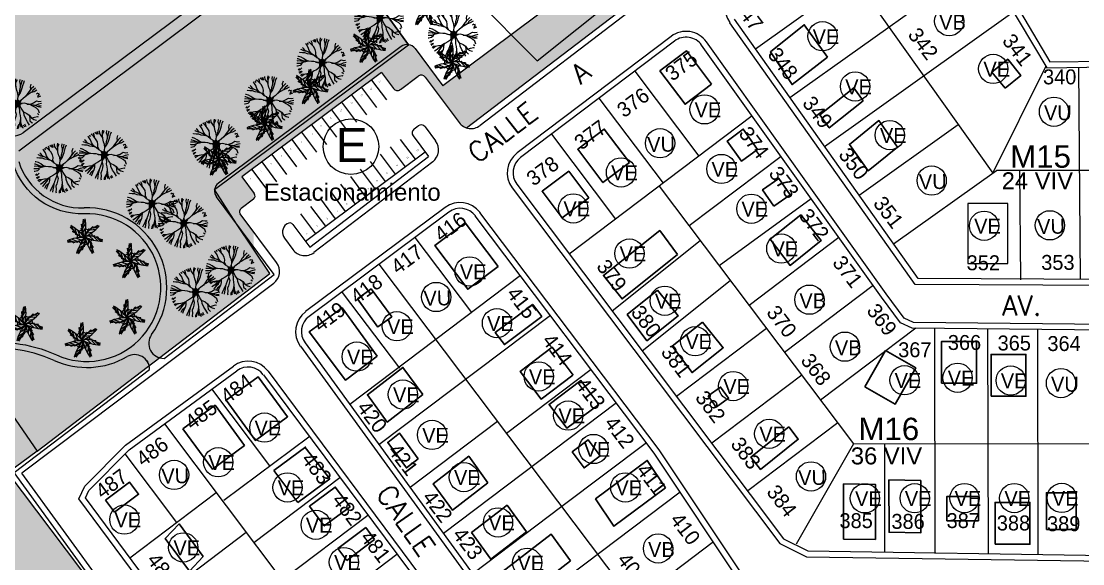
# Model space of a CAD drawing. Extents: x 472704 to 474638, y 1059265 to 1060325.
# Drawn here: x 473153.3 to 473366.5, y 1059616.6 to 1059725.5 of the extents above; entities that cross this region are included whole.
import ezdxf
from ezdxf.enums import TextEntityAlignment as Align

# ---------------------------------------------------------------- set-up
doc = ezdxf.new("R2010")
doc.units = 0
doc.header["$LTSCALE"] = 0.4
doc.header["$MEASUREMENT"] = 0
doc.layers.get('0').update_dxf_attribs({"linetype": 'CONTINUOUS', "lineweight": 25})
for name, color, linetype, lineweight in [('AREAS VERDAS', 72, 'CONTINUOUS', 25), ('AREAS VERDES', 2, 'CONTINUOUS', 20), ('CALLES', 140, 'CONTINUOUS', 40), ('CASA', 31, 'CONTINUOUS', 30), ('CERCA-1', 9, 'FENCELINE1', 20)]:
    doc.layers.add(name, color=color, linetype=linetype, lineweight=lineweight)
for name, color, linetype in [('BIFAMILIARES', 6, 'CONTINUOUS'), ('CASASDURAS', 1, 'CONTINUOUS'), ('Dura', 1, 'CONTINUOUS'), ('MANZANAS', 5, 'CONTINUOUS'), ('NumeroPropu', 6, 'CONTINUOUS'), ('PARCELASPEOPUESTAS', 3, 'CONTINUOUS'), ('PISOS', 8, 'CONTINUOUS'), ('PoligonAV', 3, 'CONTINUOUS'), ('PROPUESTA_VIAS', 7, 'CONTINUOUS'), ('TEXTOPROPU', 7, 'CONTINUOUS'), ('TipoVivienda', 7, 'CONTINUOUS'), ('TOPONIMIA', 1, 'CONTINUOUS'), ('UNIFAMILIAR', 5, 'CONTINUOUS'), ('VEGETACION', 3, 'CONTINUOUS'), ('VIAPROPUESTA', 7, 'CONTINUOUS')]:
    doc.layers.add(name, color=color, linetype=linetype)
doc.styles.add('ARIAL', font='arial.ttf')
doc.styles.add('Numeros Parcelas', font='', dxfattribs={"height": 3})
doc.styles.add('ROMAND', font='arial.ttf')
doc.styles.get("Standard").update_dxf_attribs({"font": 'romans.shx'})
doc.styles.add('TipoVivienda', font='', dxfattribs={"height": 3})
doc.styles.get('Numeros Parcelas').set_extended_font_data('AvantGarde Bk BT')
doc.styles.get('TipoVivienda').set_extended_font_data('AvantGarde Bk BT')
doc.linetypes.add('FENCELINE1', pattern='A,0.25,-0.1,[133,ltypeshp.shx,S=0.1,R=0,X=-0.1,Y=0],-0.1,1', length=1.45)
pattern_1 = [(37.5, (0, 0), (-0.188980074, 5.780471307), [0, -4.56, 0, -5.1, 0, -4.875]), (7.5, (0, 0), (5.309330116, 8.466438196), [0, -2.46, 0, -4.11, 0, -1.575]), (327.5, (-3.69, 0), (9.342425585, 0.01697716), [0, -1.5, 0, -5.4, 0, -7.05]), (317.5, (-3.69, 0), (9.018379814, 2.633026695), [0, -0.75, 0, -3.54, 0, -4.05])]

# ---------------------------------------------------------------- blocks, each defined once
blk = doc.blocks.new('MATA-P-01')
at = {"color": 84, "linetype": 'ByBlock'}
for p, q in [((18.643, 144.402), (18.627, 144.423)), ((18.645, 144.436), (18.645, 144.438)), ((18.68, 144.415), (18.645, 144.436)), ((18.687, 144.432), (18.671, 144.458)), ((18.714, 144.386), (18.68, 144.415)), ((18.701, 144.397), (18.687, 144.432)), ((18.718, 144.451), (18.689, 144.469)), ((18.707, 144.486), (18.732, 144.451)), ((18.723, 144.486), (18.73, 144.458)), ((18.732, 144.451), (18.73, 144.456)), ((18.745, 144.499), (18.745, 144.501)), ((18.758, 144.465), (18.745, 144.499)), ((18.792, 144.432), (18.758, 144.465)), ((18.79, 144.486), (18.788, 144.517)), ((18.799, 144.445), (18.79, 144.486)), ((18.808, 144.407), (18.792, 144.432)), ((18.797, 144.467), (18.806, 144.504)), ((18.808, 144.406), (18.799, 144.445)), ((18.806, 144.504), (18.808, 144.514)), ((18.846, 144.488), (18.845, 144.521)), ((18.862, 144.454), (18.846, 144.488)), ((18.868, 144.424), (18.862, 144.454)), ((18.864, 144.375), (18.868, 144.421)), ((18.868, 144.421), (18.87, 144.458)), ((18.87, 144.458), (18.872, 144.493)), ((18.872, 144.493), (18.875, 144.521)), ((18.886, 144.373), (18.892, 144.412)), ((18.892, 144.412), (18.895, 144.447)), ((18.895, 144.447), (18.899, 144.484)), ((18.899, 144.484), (18.906, 144.517)), ((19.013, 144.423), (18.987, 144.377)), ((18.996, 144.482), (18.993, 144.445)), ((18.993, 144.445), (19.002, 144.41)), ((19.002, 144.41), (18.993, 144.388)), ((19.04, 144.46), (19.013, 144.423)), ((19.069, 144.438), (19.038, 144.402)), ((19.091, 144.417), (19.056, 144.388)), ((18.548, 144.278), (18.544, 144.28)), ((18.582, 144.278), (18.548, 144.278)), ((18.56, 144.321), (18.558, 144.323)), ((18.595, 144.31), (18.56, 144.321)), ((18.589, 144.338), (18.571, 144.347)), ((18.616, 144.284), (18.582, 144.278)), ((18.624, 144.306), (18.589, 144.338)), ((18.631, 144.308), (18.595, 144.31)), ((18.616, 144.397), (18.605, 144.403)), ((18.647, 144.362), (18.616, 144.397)), ((18.652, 144.278), (18.616, 144.284)), ((18.671, 144.299), (18.631, 144.308)), ((18.667, 144.327), (18.647, 144.362)), ((18.687, 144.278), (18.652, 144.278)), ((18.703, 144.288), (18.667, 144.327)), ((18.707, 144.286), (18.671, 144.299)), ((18.736, 144.275), (18.687, 144.278)), ((18.745, 144.271), (18.703, 144.288)), ((18.745, 144.351), (18.714, 144.386)), ((18.758, 144.317), (18.745, 144.351)), ((18.783, 144.247), (18.745, 144.271)), ((18.763, 144.28), (18.758, 144.317)), ((18.792, 144.245), (18.763, 144.28)), ((18.824, 144.367), (18.808, 144.406)), ((18.846, 144.332), (18.824, 144.367)), ((18.857, 144.295), (18.846, 144.332)), ((18.857, 144.293), (18.877, 144.334)), ((18.859, 144.256), (18.857, 144.293)), ((18.859, 144.297), (18.866, 144.334)), ((18.866, 144.334), (18.864, 144.375)), ((18.877, 144.334), (18.886, 144.373)), ((18.924, 144.271), (18.904, 144.249)), ((18.953, 144.306), (18.924, 144.271)), ((18.971, 144.341), (18.953, 144.306)), ((18.986, 144.338), (18.956, 144.312)), ((18.987, 144.377), (18.971, 144.341)), ((19.022, 144.371), (18.986, 144.338)), ((19.056, 144.388), (19.022, 144.371)), ((19.038, 144.402), (19.024, 144.371)), ((19.074, 144.241), (19.109, 144.273)), ((19.092, 144.367), (19.107, 144.382)), ((19.127, 144.38), (19.092, 144.367)), ((19.109, 144.273), (19.143, 144.271)), ((19.127, 144.373), (19.114, 144.336)), ((19.114, 144.336), (19.132, 144.362)), ((19.149, 144.347), (19.114, 144.323)), ((19.143, 144.271), (19.17, 144.28)), ((18.542, 144.162), (18.528, 144.158)), ((18.54, 144.19), (18.529, 144.19)), ((18.54, 144.223), (18.531, 144.221)), ((18.54, 144.127), (18.531, 144.127)), ((18.575, 144.219), (18.54, 144.223)), ((18.575, 144.184), (18.54, 144.19)), ((18.576, 144.132), (18.54, 144.127)), ((18.58, 144.167), (18.542, 144.162)), ((18.609, 144.206), (18.575, 144.219)), ((18.611, 144.177), (18.575, 144.184)), ((18.611, 144.151), (18.576, 144.132)), ((18.616, 144.169), (18.58, 144.167)), ((18.605, 144.14), (18.582, 144.106)), ((18.643, 144.19), (18.609, 144.206)), ((18.647, 144.175), (18.611, 144.177)), ((18.647, 144.167), (18.611, 144.151)), ((18.663, 144.174), (18.616, 144.169)), ((18.68, 144.182), (18.643, 144.19)), ((18.683, 144.184), (18.647, 144.167)), ((18.685, 144.184), (18.647, 144.175)), ((18.72, 144.186), (18.685, 144.184)), ((18.754, 144.19), (18.72, 144.186)), ((18.788, 144.186), (18.754, 144.19)), ((18.793, 144.185), (18.781, 144.186)), ((18.817, 144.236), (18.783, 144.247)), ((18.783, 144.186), (18.803, 144.187)), ((18.814, 144.186), (18.793, 144.185)), ((18.803, 144.187), (18.823, 144.189)), ((18.835, 144.178), (18.814, 144.186)), ((18.815, 144.236), (18.852, 144.228)), ((18.82, 144.23), (18.816, 144.236)), ((18.836, 144.21), (18.82, 144.23)), ((18.823, 144.189), (18.836, 144.21)), ((18.862, 144.242), (18.826, 144.182)), ((18.826, 144.182), (18.845, 144.229)), ((18.845, 144.229), (18.829, 144.22)), ((18.84, 144.158), (18.835, 144.178)), ((18.855, 144.126), (18.835, 144.116)), ((18.836, 144.117), (18.843, 144.138)), ((18.84, 144.182), (18.862, 144.243)), ((18.843, 144.138), (18.84, 144.158)), ((18.842, 144.166), (18.862, 144.242)), ((18.873, 144.232), (18.842, 144.166)), ((18.843, 144.124), (18.873, 144.232)), ((18.885, 144.225), (18.843, 144.124)), ((18.886, 144.227), (18.845, 144.158)), ((18.852, 144.228), (18.859, 144.256)), ((18.855, 144.114), (18.856, 144.126)), ((18.859, 144.136), (18.856, 144.126)), ((18.886, 144.227), (18.857, 144.138)), ((18.857, 144.138), (18.891, 144.221)), ((18.858, 144.258), (18.858, 144.259)), ((18.866, 144.237), (18.858, 144.258)), ((18.871, 144.157), (18.859, 144.136)), ((18.886, 144.227), (18.866, 144.237)), ((18.871, 144.209), (18.877, 144.226)), ((18.892, 144.153), (18.871, 144.157)), ((18.891, 144.221), (18.875, 144.159)), ((18.875, 144.159), (18.899, 144.207)), ((18.885, 144.181), (18.887, 144.16)), ((18.906, 144.168), (18.885, 144.181)), ((18.902, 144.247), (18.886, 144.227)), ((18.887, 144.16), (18.891, 144.153)), ((18.905, 144.25), (18.892, 144.212)), ((18.905, 144.205), (18.892, 144.212)), ((18.892, 144.154), (18.908, 144.112)), ((18.899, 144.207), (18.897, 144.175)), ((18.899, 144.193), (18.926, 144.208)), ((18.904, 144.171), (18.899, 144.193)), ((18.904, 144.249), (18.9, 144.245)), ((18.908, 144.164), (18.904, 144.171)), ((18.928, 144.208), (18.905, 144.205)), ((18.935, 144.13), (18.908, 144.164)), ((18.953, 144.215), (18.928, 144.208)), ((18.969, 144.095), (18.935, 144.13)), ((18.989, 144.212), (18.953, 144.215)), ((19.033, 144.21), (18.989, 144.212)), ((18.991, 144.21), (19.038, 144.219)), ((19.074, 144.21), (19.033, 144.21)), ((19.038, 144.219), (19.074, 144.241)), ((19.054, 144.203), (19.04, 144.208)), ((19.091, 144.19), (19.054, 144.203)), ((19.112, 144.206), (19.074, 144.21)), ((19.107, 144.212), (19.081, 144.21)), ((19.125, 144.177), (19.091, 144.19)), ((19.143, 144.234), (19.107, 144.212)), ((19.149, 144.199), (19.112, 144.206)), ((19.159, 144.156), (19.125, 144.177)), ((19.149, 144.208), (19.132, 144.201)), ((19.183, 144.251), (19.143, 144.234)), ((19.183, 144.219), (19.149, 144.208)), ((19.185, 144.199), (19.149, 144.199)), ((19.179, 144.119), (19.159, 144.156)), ((18.548, 144.092), (18.54, 144.091)), ((18.582, 144.106), (18.548, 144.092)), ((18.584, 144.045), (18.566, 144.045)), ((18.582, 144.066), (18.567, 144.045)), ((18.614, 144.032), (18.582, 144.014)), ((18.611, 144.079), (18.584, 144.045)), ((18.593, 144.003), (18.62, 144.038)), ((18.622, 143.99), (18.611, 143.977)), ((18.672, 144.003), (18.622, 143.99)), ((18.656, 143.997), (18.625, 143.964)), ((18.694, 144.012), (18.656, 143.997)), ((18.711, 143.997), (18.683, 143.96)), ((18.729, 144.023), (18.694, 144.012)), ((18.725, 143.988), (18.705, 143.953)), ((18.747, 144.032), (18.711, 143.997)), ((18.743, 144.025), (18.725, 143.988)), ((18.763, 144.051), (18.729, 144.023)), ((18.77, 144.06), (18.743, 144.025)), ((18.758, 144.043), (18.763, 144.008)), ((18.763, 144.008), (18.761, 143.969)), ((18.805, 144.088), (18.77, 144.06)), ((18.839, 144.121), (18.805, 144.088)), ((18.835, 143.997), (18.821, 143.96)), ((18.834, 143.971), (18.837, 144.006)), ((18.835, 144.116), (18.835, 144.117)), ((18.837, 144.006), (18.845, 144.043)), ((18.845, 144.043), (18.85, 144.079)), ((18.85, 144.079), (18.855, 144.114)), ((18.853, 144.092), (18.872, 144.054)), ((18.872, 144.019), (18.868, 143.982)), ((18.872, 144.054), (18.872, 144.019)), ((18.908, 144.112), (18.913, 144.077)), ((18.913, 144.077), (18.926, 144.043)), ((18.926, 144.043), (18.937, 144.008)), ((18.937, 144.008), (18.939, 143.969)), ((18.939, 143.999), (18.948, 143.964)), ((18.98, 144.058), (18.969, 144.095)), ((18.971, 144.097), (19.013, 144.086)), ((19.009, 144.014), (18.98, 144.058)), ((19.04, 143.98), (19.009, 144.014)), ((19.013, 144.086), (19.047, 144.069)), ((19.047, 144.069), (19.06, 144.032)), ((19.047, 144.069), (19.083, 144.038)), ((19.06, 144.032), (19.069, 143.997)), ((19.069, 143.997), (19.103, 143.977)), ((19.083, 144.038), (19.118, 144.023)), ((19.085, 144.038), (19.119, 144.054)), ((19.118, 144.023), (19.152, 144.021)), ((19.119, 144.054), (19.158, 144.071)), ((19.172, 144.097), (19.15, 144.108)), ((19.152, 144.021), (19.154, 144.021)), ((19.158, 144.071), (19.167, 144.069)), ((18.683, 143.96), (18.652, 143.932)), ((18.689, 143.919), (18.683, 143.91)), ((18.705, 143.953), (18.689, 143.919)), ((18.729, 143.927), (18.716, 143.892)), ((18.758, 143.962), (18.729, 143.927)), ((18.75, 143.932), (18.743, 143.895)), ((18.743, 143.895), (18.743, 143.884)), ((18.761, 143.969), (18.75, 143.932)), ((18.803, 143.89), (18.797, 143.862)), ((18.814, 143.925), (18.803, 143.89)), ((18.821, 143.96), (18.814, 143.925)), ((18.834, 143.934), (18.834, 143.971)), ((18.835, 143.895), (18.834, 143.934)), ((18.834, 143.86), (18.835, 143.895)), ((18.868, 143.982), (18.862, 143.947)), ((18.862, 143.947), (18.873, 143.91)), ((18.873, 143.91), (18.875, 143.873)), ((18.875, 143.873), (18.879, 143.86)), ((18.931, 143.923), (18.917, 143.888)), ((18.917, 143.888), (18.919, 143.864)), ((18.933, 143.925), (18.93, 143.89)), ((18.93, 143.89), (18.931, 143.869)), ((18.939, 143.96), (18.933, 143.925)), ((18.939, 143.969), (18.946, 143.925)), ((18.946, 143.925), (18.964, 143.89)), ((18.948, 143.964), (18.96, 143.93)), ((18.96, 143.93), (18.987, 143.892)), ((18.987, 143.892), (18.996, 143.888)), ((19.016, 143.904), (18.991, 143.925)), ((19.031, 143.91), (19.007, 143.94)), ((19.074, 143.94), (19.04, 143.98)), ((19.103, 143.977), (19.107, 143.973))]:
    blk.add_line(p, q, dxfattribs=at)
blk = doc.blocks.new('PALME01')
at = {"layer": 'VEGETACION'}
for p, q in [((-2.16, 1.22), (-2.44, 2.16)), ((-0.48, 1.69), (-0.56, 2.58)), ((-0.56, 2.58), (-0.32, 2.46)), ((-0.34, 2.42), (0.22, 3.22)), ((-0.34, 1.77), (0.26, 2.65)), ((-0.32, 2.46), (-0.14, 3.51)), ((1.78, 1.75), (2.7, 2.27)), ((2.7, 2.27), (2.6, 2.09)), ((-2.17, 1.26), (-2.88, 2.05)), ((-2.88, 2.05), (-2.68, 2)), ((-2.42, 1.15), (-2.17, 1.26)), ((-1.67, 0.65), (-2.42, 1.15)), ((-1.65, 0.81), (-1.96, 1.83)), ((-1.86, 0.57), (-1.67, 0.65)), ((-0.99, 0.15), (-1.86, 0.57)), ((-0.93, 0.18), (-1.28, 1.25)), ((-1.16, 0.07), (-0.99, 0.15)), ((-0.01, -0.17), (-1.16, 0.07)), ((-0.45, 0.84), (-0.66, 1.78)), ((-0.66, 1.78), (-0.48, 1.69)), ((-0.08, -0.13), (-0.61, 0.92)), ((-0.61, 0.92), (-0.45, 0.84)), ((-0.39, 0.81), (0.23, 1.75)), ((-0.1, -0.04), (0.39, 1.03)), ((-0.04, 0.03), (1.1, 0.31)), ((0.04, 0.02), (0.97, -0.69)), ((0.39, 1.03), (0.43, 0.85)), ((0.43, 0.85), (1.03, 1.6)), ((0.44, 0.78), (1.57, 0.88)), ((0.94, 0.12), (1.72, -0.7)), ((1.1, 0.31), (0.98, 0.17)), ((0.98, 0.17), (1.94, 0.16)), ((1.03, 1.6), (1.07, 1.4)), ((1.07, 1.4), (1.72, 2.02)), ((1.22, 1.34), (2.28, 1.42)), ((1.72, 2.02), (1.78, 1.75)), ((1.73, 1.74), (2.71, 1.81)), ((1.94, 0.16), (1.81, 0.01)), ((1.81, 0.01), (2.7, -0.12)), ((-3.46, -1), (-3.29, -0.88)), ((-2.4, -0.93), (-3.46, -1)), ((-2.35, -0.95), (-3.26, -0.58)), ((-1.72, -0.8), (-2.71, -0.42)), ((-1.61, -0.92), (-2.46, -1.2)), ((-0.77, -0.64), (-1.83, -0.24)), ((-0.79, -0.71), (-1.66, -1.12)), ((-1.66, -1.12), (-1.61, -0.92)), ((-0.5, -1.86), (-1.42, -2.4)), ((-0.03, -1.03), (-1.01, -1.6)), ((0.07, -0.13), (-0.83, -0.88)), ((-0.83, -0.88), (-0.79, -0.71)), ((-0.33, -1.85), (-0.65, -2.69)), ((-0.21, -2.01), (-0.33, -1.85)), ((0.01, -1.08), (-0.21, -2.01)), ((0.12, -1.22), (0.01, -1.08)), ((0.09, -0.05), (0.12, -1.22)), ((0.73, -0.69), (0.57, -1.81)), ((0.97, -0.69), (0.79, -0.69)), ((0.79, -0.69), (1.39, -1.44)), ((1.09, -1.57), (0.94, -2.63)), ((1.39, -1.44), (1.19, -1.44)), ((1.19, -1.44), (1.64, -2.21)), ((1.86, -0.15), (2.59, -0.93)), ((2.49, -0.3), (3.15, -1.02)), ((2.7, -0.12), (2.53, -0.32)), ((2.53, -0.32), (3.51, -0.73)), ((3.51, -0.73), (3.31, -0.76)), ((-0.78, -2.45), (-1.63, -2.93)), ((-0.82, -2.48), (-1.43, -3.35)), ((-0.65, -2.69), (-0.82, -2.48)), ((1.38, -2.16), (1.22, -3.13)), ((1.37, -2.21), (1.67, -3.23)), ((1.64, -2.21), (1.37, -2.21)), ((1.67, -3.23), (1.52, -3.09))]:
    blk.add_line(p, q, dxfattribs=at)
for centre, radius, start, end in [((0.88, 3.52), 3.79, 197.9411, 256.4055), ((-7.05, -5.04), 8.56, 34.6853, 59.6613), ((3.35, 1.47), 3.79, 146.5126, 204.9769), ((-8.28, 2.34), 8.56, 343.2568, 8.2327), ((0, 0), 1.53, 165.4304, 194.1231), ((0, 0), 1.53, 112.3411, 140.8959), ((-3.28, 7.91), 8.56, 291.8282, 316.8041), ((3.29, -1.73), 3.79, 95.084, 153.5483), ((0.75, -3.68), 3.79, 43.6554, 102.1198), ((4.18, 7.47), 8.56, 240.3996, 265.3756), ((-2.36, -2.91), 3.79, 352.2268, 50.6912), ((8.5, 1.36), 8.56, 188.971, 213.947), ((0, 0), 1.53, 58.7372, 86.9078), ((0, 0), 1.53, 6.2517, 34.072), ((-0.51, -8.67), 8.56, 86.1139, 111.0899), ((-2.25, 2.86), 3.79, 249.3697, 307.8341), ((-3.7, 0), 3.79, 300.7983, 359.2626), ((6.41, -5.83), 8.56, 137.5425, 162.5184), ((0, 0), 1.53, 216.742, 245.1681), ((0, 0), 1.53, 266.3653, 294.3399), ((0, 0), 1.53, 315.6716, 343.3932)]:
    blk.add_arc(centre, radius, start, end, dxfattribs=at)
blk = doc.blocks.new('PALMERA')
at = {"layer": 'AREAS VERDES'}
blk.add_blockref('PALME01', (-88.82, 0.82), dxfattribs=at)

msp = doc.modelspace()

# ---------------------------------------------------------------- hatches: boundary and pattern name
at = {"layer": 'AREAS VERDAS', "linetype": 'Continuous'}
h = msp.add_hatch(dxfattribs=at)
h.set_pattern_fill('AR-SAND', color=64, scale=3, style=0)
h.set_pattern_definition(pattern_1)
h.paths.add_polyline_path([(473392.59, 1059831.8), (473394.84, 1059838.33), (473399.18, 1059844.05), (473404.49, 1059847.81), (473411.2, 1059849.98), (473416.59, 1059850.27), (473415.93, 1059922.11), (473436.53, 1059922.29), (473436.63, 1059911.67), (473448.39, 1059911.77), (473448.24, 1059923.77), (473470.14, 1059923.97), (473469.96, 1059952.8), (473471.84, 1059956.73), (473476.09, 1059957.7), (473532.78, 1059944.57), (473579.36, 1059995.05), (473584.97, 1059989.87), (473631.25, 1060025.55), (473713.15, 1060088.67), (473721.15, 1060082.71), (473748.97, 1060112.46), (473747.45, 1060113.87), (473789.96, 1060146.64), (473811, 1060165.02), (473871.08, 1060230.65), (473852.72, 1060250.12), (473548.47, 1060038.26), (473109.38, 1059707.59), (473156.48, 1059639.24), (473203.24, 1059674.87), (473196.54, 1059684.82), (473192.12, 1059691.72), (473231.1, 1059720.81), (473212.16, 1059746.83), (473256.63, 1059779.94), (473275.41, 1059793.96), (473279.1, 1059796.71), (473271.3, 1059790.89), (473286.9, 1059802.53), (473212.16, 1059746.83), (473231.1, 1059720.81), (473212.16, 1059746.83), (473321.37, 1059828.06), (473324.14, 1059828.21), (473392.23, 1059828.16)])
h = msp.add_hatch(dxfattribs=at)
h.set_pattern_fill('AR-SAND', color=64, scale=3, style=0)
h.set_pattern_definition(pattern_1)
h.paths.add_polyline_path([(473109.38, 1059707.59), (473133.86, 1059672.06), (473150.58, 1059647.8), (473156.48, 1059639.24), (473150.62, 1059634.87), (473170.96, 1059607.91), (473153.4, 1059594.66), (473175.54, 1059565.33), (473173.86, 1059564.22), (473156.18, 1059564.2), (473156.15, 1059586.2), (473132.15, 1059586.18), (473132.18, 1059564.48), (473087.46, 1059564.42), (473084.25, 1059567.62), (473084.25, 1059574.42), (473066.79, 1059574.61), (473066.66, 1059524.4), (473061.32, 1059521.39), (473061.04, 1059499.58), (472976.51, 1059495.35), (472972.1, 1059511.84), (473044.55, 1059617.13), (473055.8, 1059632.86), (473066.6, 1059647.96), (473074.5, 1059659.01), (473082.49, 1059670.17), (473095.04, 1059687.72), (473108.07, 1059705.15)])
at = {"layer": 'PISOS', "linetype": 'Continuous'}
h = msp.add_hatch(dxfattribs=at)
h.set_pattern_fill('ANGLE', color=256, scale=5, angle=45, style=0)
h.set_pattern_definition([(45, (0, 0), (-0.9722718241, 0.9722718241), [1, -0.375]), (135, (0, 0), (-0.9722718241, -0.9722718241), [1, -0.375])])
h.paths.add_polyline_path([(473311.83, 1059756.83), (473311.86, 1059800), (473310.06, 1059800), (473310.04, 1059773.9, -0.413765), (473307.04, 1059770.9), (473299.25, 1059770.9), (473299.24, 1059759.79, -0.236498), (473298.03, 1059757.39), (473243.18, 1059716.45, -0.008876), (473243.28, 1059716.36, -0.005879), (473243.34, 1059716.3, -0.009884), (473243.01, 1059716.33), (473241.48, 1059715.18), (473241.54, 1059715.09), (473241.35, 1059715.09), (473241.28, 1059715.04), (473241.6, 1059714.08), (473241.35, 1059714.29, -0.027229), (473241.33, 1059713.87, -0.028203), (473240.81, 1059714.69), (473237.97, 1059712.57), (473232.41, 1059720.02, 0.236701), (473230.81, 1059720.83, 0.161662), (473229.61, 1059720.43), (473200, 1059698.33), (473200, 1059696.09), (473225.64, 1059715.22), (473228.03, 1059712.01, 0.414214), (473229.43, 1059711.81), (473233.04, 1059714.5, -0.414214), (473234.44, 1059714.3), (473241.24, 1059705.19, 0.153208), (473242.69, 1059704.14)])
h.paths.add_polyline_path([(473197.59, 1059694.29), (473200, 1059696.09), (473200, 1059698.33), (473192.91, 1059693.04, 0.414214), (473192.5, 1059690.24), (473199.08, 1059681.43), (473199.12, 1059681.53), (473199.09, 1059681.41), (473200, 1059680.19), (473200, 1059683.2), (473197.29, 1059686.83, -0.414214), (473197.46, 1059687.95), (473199.94, 1059689.8, 0.024542), (473200, 1059689.85), (473200, 1059691.06)])
h.paths.add_polyline_path([(473207.59, 1059733.79), (473272.09, 1059733.79), (473272.09, 1059740.47), (473207.59, 1059740.47)], flags=25)
h.paths.add_polyline_path([(473242.86, 1059732.3), (473266.95, 1059732.3), (473266.95, 1059738.3), (473242.86, 1059738.3)], flags=25)

# ---------------------------------------------------------------- linework, layer by layer
at = {"layer": 'BIFAMILIARES', "linetype": 'Continuous'}
for centre in [(473339.67, 1059725.53), (473311.59, 1059669.63), (473318.72, 1059660.19), (473281.2, 1059619.68)]:
    msp.add_circle(centre, 2.94, dxfattribs=at)
at = {"layer": 'CASA'}
for p, q in [((473210.46, 1059640.09), (473204.04, 1059635.31)), ((473210.3, 1059639.97), (473215.24, 1059633.68)), ((473208.82, 1059628.9), (473204.04, 1059635.31)), ((473215.24, 1059633.68), (473208.82, 1059628.9)), ((473222.48, 1059623.88), (473216.87, 1059619.69)), ((473222.48, 1059623.88), (473224.27, 1059621.47)), ((473224.27, 1059621.47), (473218.66, 1059617.29)), ((473218.66, 1059617.29), (473216.87, 1059619.69))]:
    msp.add_line(p, q, dxfattribs=at)
for points in [[(473315.2, 1059718.28), (473310.57, 1059724.82), (473303.77, 1059719.36), (473308.1, 1059712.79)], [(473291.95, 1059712.87), (473286.9, 1059719.58), (473281.56, 1059715.54), (473286.62, 1059708.84)], [(473350.89, 1059712.05), (473354.08, 1059714.63), (473351.44, 1059717.89), (473348.25, 1059715.32)], [(473322.36, 1059709.54), (473320.51, 1059712.16), (473313.71, 1059706.7), (473315.57, 1059704.09)], [(473275.46, 1059697.15), (473270.4, 1059703.86), (473265.06, 1059699.82), (473270.13, 1059693.12)], [(473301.19, 1059699.79), (473298.29, 1059703.86), (473295.08, 1059701.47), (473297.98, 1059697.4)], [(473267.27, 1059690.07), (473263.24, 1059695.42), (473257.9, 1059691.38), (473261.94, 1059686.04)], [(473304.42, 1059688.4), (473307.73, 1059690.65), (473305.47, 1059693.96), (473302.17, 1059691.7)], [(473309.84, 1059686.66), (473313.96, 1059681.51), (473307.71, 1059676.51), (473303.74, 1059681.79)], [(473249.05, 1059676.26), (473242.42, 1059685.04), (473236.33, 1059680.5), (473242.96, 1059671.71)], [(473281.1, 1059671.51), (473285.22, 1059666.36), (473278.97, 1059661.37), (473275, 1059666.64)], [(473256.04, 1059668.66), (473257.84, 1059666.27), (473250.34, 1059660.6), (473248.5, 1059663.04)], [(473290.15, 1059665.14), (473294.27, 1059659.98), (473288.02, 1059654.99), (473284.05, 1059660.26)], [(473338.15, 1059652.85), (473345.15, 1059652.85), (473345.15, 1059661.25), (473338.15, 1059661.25)], [(473322.72, 1059652.11), (473328.79, 1059648.64), (473332.96, 1059655.93), (473326.88, 1059659.41)], [(473348.09, 1059650.25), (473355.09, 1059650.25), (473355.09, 1059658.65), (473348.09, 1059658.65)], [(473194.42, 1059649.44), (473200.87, 1059654.17), (473200.87, 1059654.17), (473206.79, 1059646.11), (473200.34, 1059641.38), (473194.42, 1059649.44)], [(473269.31, 1059648.58), (473262.9, 1059643.8), (473259.31, 1059648.6), (473265.7, 1059653.37)], [(473291.26, 1059650.3), (473293.74, 1059652.09), (473295.37, 1059649.84), (473292.88, 1059648.05)], [(473185.76, 1059643.68), (473192.21, 1059648.42), (473192.21, 1059648.42), (473198.13, 1059640.36), (473191.68, 1059635.62), (473185.76, 1059643.68)], [(473307.49, 1059644.09), (473309.35, 1059641.62), (473301.77, 1059635.56), (473299.84, 1059637.98)], [(473233.03, 1059637.68), (473229.29, 1059642.81), (473226.91, 1059640.98), (473230.65, 1059635.85)], [(473170.24, 1059629.41), (473175.06, 1059632.99), (473175.06, 1059632.99), (473176.85, 1059630.58), (473176.85, 1059630.58), (473172.03, 1059627), (473172.03, 1059627), (473170.24, 1059629.41)], [(473324.86, 1059621.49), (473324.84, 1059632.54), (473318.44, 1059632.64), (473318.46, 1059621.58)], [(473359.2, 1059623.48), (473365.2, 1059623.48), (473365.2, 1059630.88), (473359.2, 1059630.88)], [(473339.17, 1059625.26), (473345.53, 1059625.26), (473345.53, 1059630.1), (473339.17, 1059630.1)], [(473348.88, 1059620.53), (473355.88, 1059620.53), (473355.88, 1059628.93), (473348.88, 1059628.93)], [(473189.85, 1059618.09), (473185, 1059624.62), (473182.22, 1059621.66), (473187.07, 1059615.13)]]:
    msp.add_lwpolyline(points, close=True, dxfattribs=at)
for points in [[(473329.31, 1059700.25), (473325.54, 1059705.57), (473319.61, 1059700.8), (473323.37, 1059695.49), (473329.31, 1059700.25)], [(473285.13, 1059678.71), (473281.52, 1059683.51), (473270.23, 1059674.48), (473273.98, 1059669.79), (473285.13, 1059678.71)], [(473224.92, 1059664.12), (473220.81, 1059669.78), (473223.56, 1059671.78), (473227.72, 1059666.2), (473224.9, 1059664.15)], [(473224.81, 1059658.28), (473217.76, 1059667.98), (473211.15, 1059663.18), (473218.39, 1059653.48), (473224.81, 1059658.28)], [(473264.12, 1059654.46), (473259.93, 1059660.07), (473253.52, 1059655.23), (473257.71, 1059649.68), (473264.09, 1059654.5)], [(473233.93, 1059650.56), (473229.96, 1059656.02), (473222.82, 1059650.53), (473226.79, 1059645.07), (473233.93, 1059650.56)], [(473269.58, 1059638.27), (473267.18, 1059641.47), (473263.96, 1059639.07), (473266.35, 1059635.86), (473269.58, 1059638.27)], [(473247.02, 1059632.88), (473243.17, 1059638.18), (473236.03, 1059632.69), (473239.88, 1059627.39), (473247.02, 1059632.88)], [(473282.68, 1059631.85), (473272.32, 1059624.13), (473268.66, 1059629.63), (473279.01, 1059637.35), (473282.68, 1059631.85)], [(473333.96, 1059633.36), (473333.98, 1059622.85), (473327.58, 1059622.95), (473327.56, 1059633.45), (473333.96, 1059633.36)], [(473219.34, 1059628.01), (473216.35, 1059632.02), (473211.18, 1059628.17), (473214.14, 1059624.2), (473219.34, 1059628.01)], [(473254.74, 1059623.05), (473250.88, 1059628.35), (473243.75, 1059622.86), (473247.6, 1059617.56), (473254.74, 1059623.05)], [(473263.62, 1059617.18), (473259.71, 1059622.57), (473248.93, 1059614.27), (473252.98, 1059609), (473263.62, 1059617.18)]]:
    msp.add_lwpolyline(points, dxfattribs=at)
at = {"layer": 'CASASDURAS'}
msp.add_lwpolyline([(473343.43, 1059676.92), (473351.43, 1059676.92), (473351.43, 1059688.92), (473343.43, 1059688.92)], close=True, dxfattribs=at)
at = {"layer": 'CERCA-1', "linetype": 'FENCELINE1', "ltscale": 5}
for q in [(473304.63, 1059755.81), (473230.89, 1059743.7)]:
    msp.add_line((473256.93, 1059717.58), q, dxfattribs=at)
at = {"layer": 'Dura', "linetype": 'Continuous', "lineweight": 20}
msp.add_circle((473346.67, 1059684.46), 2.94, dxfattribs=at)
at = {"layer": 'PARCELASPEOPUESTAS', "linetype": 'Continuous'}
for p, q in [((473335.51, 1059756.18), (473359.25, 1059716.18)), ((473300.76, 1059719.98), (473340.26, 1059748.17)), ((473313.47, 1059744.09), (473348.46, 1059695.05)), ((473307.69, 1059710.19), (473346.41, 1059737.82)), ((473314.62, 1059700.4), (473352.43, 1059727.37)), ((473333.41, 1059673.86), (473296.56, 1059725.91)), ((473284.52, 1059721.54), (473253.58, 1059698.14)), ((473326.06, 1059670.1), (473289.95, 1059720.71)), ((473348.46, 1059695.05), (473359.1, 1059716.44)), ((473359.25, 1059716.18), (473412.94, 1059716.93)), ((473365.63, 1059716.27), (473365.99, 1059673.68)), ((473276.51, 1059715.49), (473289.38, 1059698.43)), ((473269.33, 1059710.06), (473282.2, 1059693.01)), ((473300.08, 1059706.51), (473263.36, 1059678.79)), ((473321.56, 1059690.6), (473341.49, 1059704.82)), ((473259.76, 1059702.82), (473272.62, 1059685.78)), ((473305.89, 1059698.36), (473287.42, 1059684.42)), ((473328.49, 1059680.81), (473349.14, 1059695.54)), ((473417.34, 1059695.66), (473349.14, 1059695.54)), ((473353.81, 1059695.55), (473353.99, 1059673.59)), ((473252.83, 1059692.79), (473306.4, 1059621.59)), ((473281.4, 1059692.41), (473320.44, 1059640.67)), ((473311.95, 1059689.89), (473293.45, 1059676.44)), ((473239.15, 1059687.21), (473211.1, 1059666.28)), ((473280.44, 1059638.81), (473244.49, 1059686.45)), ((473232.34, 1059682.13), (473243.73, 1059667.04)), ((473317.52, 1059682.08), (473299.47, 1059668.46)), ((473289.68, 1059681.44), (473272, 1059667.31)), ((473225.13, 1059676.75), (473294.37, 1059584.99)), ((473253.55, 1059674.45), (473219.28, 1059648.59)), ((473295.65, 1059673.42), (473278.01, 1059659.32)), ((473414.02, 1059673.42), (473333.41, 1059673.86)), ((473324.39, 1059672.44), (473306.59, 1059659.02)), ((473217.78, 1059671.08), (473229.23, 1059655.9)), ((473329.89, 1059665), (473326.06, 1059670.1)), ((473259.57, 1059666.46), (473225.14, 1059640.48)), ((473332.26, 1059663.9), (473329.89, 1059665)), ((473302.98, 1059663.81), (473284.9, 1059650.16)), ((473332.98, 1059663.89), (473313.82, 1059649.44)), ((473414.14, 1059663.01), (473332.26, 1059663.9)), ((473336.72, 1059663.84), (473336.8, 1059618.7)), ((473347.39, 1059663.74), (473347.46, 1059618.65)), ((473357.39, 1059663.63), (473357.46, 1059618.51)), ((473210.29, 1059660.96), (473259.95, 1059592.64)), ((473175, 1059639.5), (473196.59, 1059655.36)), ((473201.92, 1059654.56), (473253.51, 1059585.35)), ((473267.75, 1059655.62), (473250.74, 1059642.79)), ((473310.09, 1059654.49), (473292, 1059640.84)), ((473203.23, 1059636.29), (473191.57, 1059651.74)), ((473272.82, 1059648.9), (473238.1, 1059622.7)), ((473182.06, 1059644.68), (473247.88, 1059557.44)), ((473248.96, 1059645.16), (473231.41, 1059631.91)), ((473317.32, 1059644.91), (473299.23, 1059631.26)), ((473211.07, 1059642.04), (473193.95, 1059629.34)), ((473166.88, 1059631.35), (473175, 1059639.5)), ((473278.85, 1059640.92), (473261.84, 1059628.09)), ((473320.44, 1059640.67), (473308.92, 1059620.53)), ((473320.44, 1059640.67), (473417.96, 1059640.83)), ((473326.66, 1059640.68), (473326.7, 1059618.96)), ((473174.07, 1059638.66), (473184.46, 1059624.9)), ((473298.85, 1059611.22), (473280.44, 1059638.81)), ((473200.03, 1059620.85), (473217.31, 1059633.9)), ((473166.2, 1059629.82), (473166.88, 1059631.35)), ((473175.1, 1059617.83), (473192.44, 1059630.92)), ((473285.64, 1059631.01), (473251.04, 1059604.9)), ((473226.4, 1059548.71), (473166.2, 1059629.82)), ((473261.84, 1059628.09), (473243.98, 1059614.61)), ((473205.69, 1059613.36), (473222.93, 1059626.37)), ((473181.06, 1059609.8), (473198.46, 1059622.94)), ((473292.31, 1059621.02), (473258.09, 1059595.19)), ((473306.4, 1059621.59), (473311.26, 1059619.19)), ((473211.56, 1059605.58), (473228.76, 1059618.56)), ((473311.26, 1059619.19), (473414.11, 1059617.67))]:
    msp.add_line(p, q, dxfattribs=at)
for centre, radius, start, end in [((473286.83, 1059718.49), 3.83, 35.5075, 127.0988), ((473255.89, 1059695.09), 3.83, 127.0988, 216.9599), ((473241.44, 1059684.14), 3.83, 37.036, 126.7327), ((473213.39, 1059663.21), 3.83, 126.7327, 216.0102), ((473198.85, 1059652.28), 3.82, 36.7033, 126.2891)]:
    msp.add_arc(centre, radius, start, end, dxfattribs=at)
at = {"layer": 'PoligonAV'}
msp.add_lwpolyline([(473548.47, 1060038.26), (473109.38, 1059707.59), (473156.48, 1059639.24), (473203.24, 1059674.87), (473203.24, 1059674.87), (473196.54, 1059684.82), (473192.12, 1059691.72), (473231.1, 1059720.81), (473212.16, 1059746.83), (473256.63, 1059779.94), (473275.41, 1059793.96), (473279.1, 1059796.71), (473271.3, 1059790.89), (473286.9, 1059802.53), (473212.16, 1059746.83), (473231.1, 1059720.81), (473212.16, 1059746.83), (473321.37, 1059828.06), (473324.14, 1059828.21), (473392.23, 1059828.16), (473392.59, 1059831.8)], dxfattribs=at)
at = {"layer": 'PoligonAV', "linetype": 'Continuous'}
msp.add_lwpolyline([(473109.38, 1059707.59), (473133.86, 1059672.06), (473150.58, 1059647.8), (473156.48, 1059639.24), (473150.62, 1059634.87), (473170.96, 1059607.91), (473153.4, 1059594.66), (473175.54, 1059565.33), (473173.86, 1059564.22), (473156.18, 1059564.2), (473156.15, 1059586.2), (473132.15, 1059586.18), (473132.18, 1059564.48), (473087.46, 1059564.42), (473084.25, 1059567.62), (473084.25, 1059574.42), (473066.79, 1059574.61), (473066.79, 1059574.61), (473066.66, 1059524.4), (473061.32, 1059521.39), (473061.04, 1059499.58)], dxfattribs=at)
at = {"layer": 'PROPUESTA_VIAS'}
for p, q in [((473242.69, 1059704.14), (473333.76, 1059773.55)), ((473229.61, 1059720.43), (473192.91, 1059693.04)), ((473232.41, 1059720.02), (473237.97, 1059712.57)), ((473225.64, 1059715.22), (473197.59, 1059694.29)), ((473225.64, 1059715.22), (473228.03, 1059712.01)), ((473229.43, 1059711.81), (473233.04, 1059714.5)), ((473234.44, 1059714.3), (473241.24, 1059705.19)), ((473232.21, 1059703.9), (473233.01, 1059704.5)), ((473234.41, 1059704.3), (473236.51, 1059701.49)), ((473232.01, 1059702.5), (473235.11, 1059698.35)), ((473210.36, 1059681.36), (473234.4, 1059699.3)), ((473197.59, 1059694.29), (473200.1, 1059690.92)), ((473199.94, 1059689.8), (473197.46, 1059687.95)), ((473206.73, 1059684.89), (473206.57, 1059684.77)), ((473207.85, 1059684.72), (473211.25, 1059680.17)), ((473206.16, 1059681.97), (473207.86, 1059679.68))]:
    msp.add_line(p, q, dxfattribs=at)
at = {"layer": 'PROPUESTA_VIAS', "linetype": 'Continuous', "ltscale": 0.5}
for p, q in [((473333, 1059771.5), (473245.46, 1059704.6)), ((473211.25, 1059680.17), (473235.11, 1059698.35)), ((473235.93, 1059697.31), (473212.09, 1059679.09)), ((473204.09, 1059674.71), (473192.5, 1059690.24)), ((473204.57, 1059677.08), (473197.29, 1059686.83)), ((473181.97, 1059657.85), (473204.09, 1059674.71)), ((473203.99, 1059672.9), (473197.83, 1059668.19)), ((473197.82, 1059668.19), (473153.43, 1059634.8)), ((473151.9, 1059634.93), (473179.07, 1059655.64))]:
    msp.add_line(p, q, dxfattribs=at)
at = {"layer": 'PROPUESTA_VIAS', "color": 8}
for p, q in [((473221.63, 1059712.23), (473224.62, 1059708.22)), ((473223.64, 1059713.72), (473226.63, 1059709.72)), ((473219.63, 1059710.73), (473222.62, 1059706.73)), ((473215.62, 1059707.74), (473218.61, 1059703.74)), ((473217.63, 1059709.24), (473220.62, 1059705.23)), ((473213.62, 1059706.25), (473216.61, 1059702.24)), ((473209.61, 1059703.26), (473212.6, 1059699.25)), ((473211.62, 1059704.75), (473214.61, 1059700.75)), ((473207.61, 1059701.76), (473210.6, 1059697.76)), ((473229.41, 1059701.81), (473232.4, 1059697.8)), ((473205.6, 1059700.27), (473208.59, 1059696.26)), ((473227.4, 1059700.32), (473230.4, 1059696.31)), ((473201.6, 1059697.28), (473204.59, 1059693.27)), ((473203.6, 1059698.77), (473206.59, 1059694.77)), ((473223.4, 1059697.33), (473226.39, 1059693.32)), ((473225.4, 1059698.82), (473228.39, 1059694.81)), ((473199.59, 1059695.78), (473202.58, 1059691.78)), ((473221.39, 1059695.83), (473224.38, 1059691.82)), ((473217.39, 1059692.84), (473220.38, 1059688.83)), ((473219.39, 1059694.34), (473222.38, 1059690.33)), ((473215.38, 1059691.34), (473218.37, 1059687.34)), ((473211.38, 1059688.35), (473214.37, 1059684.35)), ((473213.38, 1059689.85), (473216.37, 1059685.84)), ((473209.37, 1059686.86), (473212.36, 1059682.85))]:
    msp.add_line(p, q, dxfattribs=at)
at = {"layer": 'PROPUESTA_VIAS', "linetype": 'Continuous', "ltscale": 0.5}
for centre, radius, start, end in [((473230.81, 1059718.83), 2, 36.7327, 126.7327), ((473243.64, 1059706.98), 3, 216.7327, 307.3891), ((473234.11, 1059699.7), 3, 307.3891, 36.7327), ((473194.1, 1059691.44), 2, 126.7327, 216.7327), ((473210.27, 1059681.48), 3, 216.7327, 307.3891), ((473202.16, 1059675.28), 3, 307.3891, 36.7327)]:
    msp.add_arc(centre, radius, start, end, dxfattribs=at)
at = {"layer": 'PROPUESTA_VIAS', "ltscale": 0.5}
for centre, radius, start, end in [((473233.64, 1059713.7), 1, 36.7327, 126.7327), ((473197.93, 1059687.31), 0.8, 126.7327, 216.7327)]:
    msp.add_arc(centre, radius, start, end, dxfattribs=at)
at = {"layer": 'PROPUESTA_VIAS'}
for centre, radius, start, end in [((473228.83, 1059712.61), 1, 216.7327, 306.7327), ((473232.81, 1059703.1), 1, 126.7327, 216.7327), ((473233.61, 1059703.7), 1, 36.7327, 126.7327), ((473199.46, 1059690.44), 0.8, 306.7327, 36.7327), ((473207.76, 1059683.16), 2, 126.7327, 216.7327), ((473207.21, 1059684.24), 0.8, 36.7327, 126.7327)]:
    msp.add_arc(centre, radius, start, end, dxfattribs=at)
at = {"layer": 'TipoVivienda', "linetype": 'Continuous', "lineweight": 20}
for centre in [(473314.23, 1059722.5), (473348.52, 1059715.94), (473320.77, 1059712.42), (473290.52, 1059707.83), (473327.74, 1059702.65), (473273.75, 1059695.18), (473293.91, 1059695.86), (473264.17, 1059687.95), (473299.93, 1059687.88), (473305.95, 1059679.89), (473275.45, 1059678.89), (473243.35, 1059675.29), (473282.53, 1059669.4), (473228.75, 1059664.28), (473248.84, 1059664.91), (473288.65, 1059661.29), (473220.69, 1059658.19), (473257.23, 1059654.23), (473330.69, 1059653.46), (473341.36, 1059653.96), (473352.02, 1059653.4), (473296.29, 1059652.28), (473229.95, 1059650.59), (473263.16, 1059646.37), (473202.13, 1059643.95), (473303.52, 1059642.7), (473235.8, 1059642.48), (473268.23, 1059639.65), (473192.86, 1059637), (473242.2, 1059634), (473206.77, 1059631.94), (473274.62, 1059631.94), (473322.74, 1059629.75), (473332.74, 1059629.77), (473342.74, 1059629.79), (473352.74, 1059629.8), (473362.27, 1059629.82), (473174, 1059625.49), (473212.44, 1059624.43), (473249.05, 1059624.92), (473185.84, 1059619.89), (473218.1, 1059616.94), (473254.93, 1059616.83)]:
    msp.add_circle(centre, 2.94, dxfattribs=at)
at = {"layer": 'TOPONIMIA', "linetype": 'Continuous', "lineweight": 20}
msp.add_circle((473219.52, 1059700.34), 5.59, dxfattribs=at)
at = {"layer": 'UNIFAMILIAR', "linetype": 'Continuous', "lineweight": 20}
for centre in [(473360.71, 1059707.36), (473281.59, 1059701.02), (473336.15, 1059693.53), (473359.9, 1059684.55), (473236.65, 1059670.16), (473362.12, 1059652.87), (473184, 1059634.45), (473311.91, 1059634.14)]:
    msp.add_circle(centre, 2.94, dxfattribs=at)
at = {"layer": 'VIAPROPUESTA'}
for p, q in [((473320.52, 1059827.62), (473153.71, 1059703.13)), ((473305.27, 1059813.25), (473152.8, 1059699.46)), ((473298.03, 1059757.39), (473237.97, 1059712.57)), ((473336.52, 1059756.77), (473359.91, 1059717.36)), ((473332.8, 1059672.7), (473295.61, 1059725.23)), ((473238.45, 1059688.15), (473210.4, 1059667.22)), ((473281.39, 1059639.49), (473245.43, 1059687.15)), ((473209.35, 1059660.27), (473258.99, 1059591.97)), ((473174.23, 1059640.4), (473195.89, 1059656.31)), ((473202.86, 1059655.26), (473254.49, 1059586.01)), ((473166.04, 1059632.18), (473174.23, 1059640.4)), ((473164.84, 1059629.67), (473166.04, 1059632.18)), ((473225.25, 1059548.28), (473164.84, 1059629.67))]:
    msp.add_line(p, q, dxfattribs=at)
at = {"layer": 'VIAPROPUESTA', "linetype": 'Continuous'}
for p, q in [((473283.81, 1059722.48), (473252.87, 1059699.08)), ((473327, 1059670.79), (473290.9, 1059721.39)), ((473359.91, 1059717.36), (473412.92, 1059718.1)), ((473251.89, 1059692.08), (473305.63, 1059620.66)), ((473414.02, 1059672.25), (473332.8, 1059672.7)), ((473330.65, 1059665.94), (473327, 1059670.79)), ((473332.52, 1059665.07), (473330.65, 1059665.94)), ((473414.15, 1059664.18), (473332.52, 1059665.07)), ((473178.47, 1059657.39), (473178.71, 1059657.08)), ((473299.61, 1059612.19), (473281.39, 1059639.49)), ((473171.32, 1059608.18), (473151.9, 1059634.93)), ((473193.61, 1059579.49), (473153.43, 1059634.8)), ((473305.63, 1059620.66), (473310.98, 1059618.02)), ((473310.98, 1059618.02), (473414.09, 1059616.5))]:
    msp.add_line(p, q, dxfattribs=at)
msp.add_lwpolyline([(472998.71, 1059539.13), (472995.93, 1059537.28, 1.142593), (473017.88, 1059512.29, 0.303699), (473020.44, 1059532.28, -0.648115), (473059.58, 1059579.89, 0.683738), (473070.82, 1059595.04, -1.093899), (473100.85, 1059610.33, 1.037094), (473123.27, 1059620.29, -0.702626), (473160.4, 1059658.54, 1.262059), (473165.96, 1059686.85, -0.338379), (473151.65, 1059696.99, 0.974426), (473113.48, 1059686.16, -0.261911), (473104.97, 1059654.42, -0.144642), (473085.78, 1059643.7, 0.363546), (473060.46, 1059610.49, -0.392801), (473035.34, 1059580.82, 0.409885), (473008.49, 1059547.15, -0.539182)], format="xyb", close=True, dxfattribs=at)
at = {"layer": 'VIAPROPUESTA'}
for centre, start, end in [((473299.69, 1059728.12), 128.7462, 215.2979), ((473241.44, 1059684.14), 37.036, 126.7327), ((473213.39, 1059663.21), 126.7327, 216.0102), ((473198.85, 1059652.28), 36.7033, 126.2891)]:
    msp.add_arc(centre, 5, start, end, dxfattribs=at)
at = {"layer": 'VIAPROPUESTA', "linetype": 'Continuous'}
for centre, radius, start, end in [((473286.83, 1059718.49), 5, 35.5075, 127.0988), ((473151.91, 1059705.54), 3, 216.9634, 306.7327), ((473255.89, 1059695.09), 5, 127.0988, 216.9599), ((473165.44, 1059701.29), 13.24, 197.3173, 272.0962), ((473166.51, 1059672.04), 16.02, 323.9509, 92.0962), ((473181.89, 1059660.85), 3, 143.9509, 271.5521), ((473148.72, 1059632.73), 27.13, 65.6633, 206.0348), ((473176.07, 1059655.6), 3, 0.7952, 120.1849), ((473166.51, 1059672.04), 16.02, 245.6633, 300.1849)]:
    msp.add_arc(centre, radius, start, end, dxfattribs=at)

# ---------------------------------------------------------------- block references
at = {"layer": 'AREAS VERDAS', "linetype": 'Continuous', "rotation": 1.972147739680779}
for p in [(473322.91, 1059730.43), (473311.72, 1059722.88), (473328.62, 1059719.48), (473300.17, 1059714.58), (473290.94, 1059707.19), (473281.7, 1059700.27), (473254.85, 1059684.49), (473264.08, 1059679.64), (473263.39, 1059668.34), (473242.84, 1059666.95), (473254.39, 1059663.72)]:
    msp.add_blockref('PALMERA', p, dxfattribs=at)
at = {"layer": 'AREAS VERDES', "linetype": 'Continuous', "ltscale": 0.5, "xscale": 15.00000000001295, "yscale": 15, "zscale": 15, "rotation": 350.1297174349727}
for p in [(472575.76, 1057643.75), (472590.57, 1057640.42), (472564.17, 1057634.81), (472502.99, 1057626.58), (472553.64, 1057627.18), (472542.84, 1057618.5), (472520.42, 1057616.29), (472511.4, 1057613.66), (472529.98, 1057606.5), (472536.37, 1057602.61), (472545.87, 1057593.17), (472538.76, 1057588.75)]:
    msp.add_blockref('MATA-P-01', p, dxfattribs=at)

# ---------------------------------------------------------------- texts
at = {"layer": 'CALLES', "linetype": 'Continuous'}
for s, rotation, p in [('CALLE   A', 37.5149, (473244.91, 1059696.82)), ('CALLE   8-A', 305.0175, (473224.37, 1059630.66))]:
    msp.add_text(s, height=4, rotation=rotation, dxfattribs=at).set_placement(p)
msp.add_text('AV.   19', height=4, dxfattribs=at).set_placement((473350.28, 1059666.48))
at = {"layer": 'MANZANAS', "linetype": 'Continuous', "style": 'ARIAL'}
for s, height, p in [('M15', 4.5, (473351.9, 1059696.11)), ('24 VIV', 3.416, (473350.21, 1059691.78)), ('M16', 4.5, (473321.42, 1059641.43)), ('36 VIV', 3.416, (473319.91, 1059636.56))]:
    msp.add_text(s, height=height, dxfattribs=at).set_placement(p)
at = {"layer": 'NumeroPropu', "linetype": 'Continuous', "lineweight": 20, "style": 'Numeros Parcelas'}
for s, rotation, p in [('347', 307.3603, (473296.08, 1059728.56)), ('342', 307.3603, (473331.21, 1059722.76)), ('341', 307.3603, (473350.16, 1059721.54)), ('375', 36.2899, (473284.05, 1059713.35)), ('348', 307.3603, (473303.05, 1059718.79)), ('340', 0.0106, (473358.51, 1059712.85)), ('376', 36.2899, (473274.36, 1059706.02)), ('349', 307.3603, (473310.02, 1059709.02)), ('377', 36.2899, (473265.78, 1059699.53)), ('374', 307.3603, (473297.24, 1059702.92)), ('350', 307.3603, (473317.28, 1059698.69)), ('378', 36.2899, (473256.19, 1059692.28)), ('373', 307.3603, (473303.27, 1059694.94)), ('351', 307.3603, (473324.25, 1059688.92)), ('416', 36.2899, (473237.65, 1059681.08)), ('372', 307.3603, (473309.32, 1059686.46)), ('417', 36.2899, (473228.94, 1059674.58)), ('379', 307.3603, (473268.67, 1059676.25)), ('371', 307.3603, (473316.06, 1059677.01)), ('352', 0.0106, (473343.17, 1059675.53)), ('353', 0.0106, (473358.15, 1059675.61)), ('418', 36.2899, (473220.78, 1059668.62)), ('415', 307.3603, (473250.62, 1059670.79)), ('419', 36.2899, (473213.36, 1059663.03)), ('380', 307.3603, (473275.59, 1059667.04)), ('370', 307.3603, (473302.81, 1059667.02)), ('369', 307.3603, (473322.93, 1059667.38)), ('414', 307.3603, (473257.75, 1059661.37)), ('367', 0.0106, (473329.42, 1059658.07)), ('366', 0.0106, (473339.39, 1059659.53)), ('365', 0.0106, (473349.39, 1059659.43)), ('364', 0.0106, (473359.39, 1059659.32)), ('381', 307.3603, (473281.61, 1059659.05)), ('368', 307.3603, (473309.69, 1059657.38)), ('484', 36.2899, (473194.71, 1059648.58)), ('413', 307.3603, (473264.38, 1059652.54)), ('382', 307.3603, (473288.5, 1059649.91)), ('485', 36.2899, (473187.59, 1059643.36)), ('420', 307.3603, (473220.55, 1059647.89)), ('412', 307.3603, (473270.24, 1059644.79)), ('486', 36.2899, (473177.76, 1059635.99)), ('383', 307.3603, (473295.61, 1059640.58)), ('421', 307.3603, (473226.79, 1059639.3)), ('483', 307.3603, (473209.41, 1059637.54)), ('487', 36.2899, (473169.59, 1059629.49)), ('411', 307.3603, (473276.69, 1059635.32)), ('384', 307.3603, (473302.83, 1059631)), ('482', 307.3603, (473215.54, 1059629.31)), ('422', 307.3603, (473233.68, 1059629.88)), ('385', 0.0106, (473317.63, 1059623.77)), ('386', 0.0106, (473328.06, 1059623.62)), ('387', 0.0106, (473339.14, 1059623.78)), ('410', 307.3603, (473283.45, 1059625.39)), ('388', 0.0106, (473349.23, 1059623.3)), ('389', 0.0106, (473359.31, 1059623.15)), ('481', 307.3603, (473221.25, 1059621.85)), ('423', 307.3603, (473239.76, 1059622.43)), ('488', 307.3603, (473178.36, 1059617.33)), ('409', 307.3603, (473272.82, 1059617.37))]:
    msp.add_text(s, height=3, rotation=rotation, dxfattribs=at).set_placement(p)
at = {"layer": 'PROPUESTA_VIAS', "style": 'ROMAND'}
for s, p in [('13', (473223.54, 1059711.94)), ('14', (473225.29, 1059713.41)), ('12', (473221.63, 1059710.65)), ('10', (473217.52, 1059707.6)), ('11', (473219.67, 1059709.12)), ('9', (473215.45, 1059706.06)), ('8', (473213.51, 1059704.49)), ('6', (473209.57, 1059701.37)), ('7', (473211.78, 1059702.81)), ('5', (473207.42, 1059699.85)), ('12', (473232.88, 1059699.65)), ('3', (473203.46, 1059696.91)), ('4', (473205.51, 1059698.49)), ('10', (473228.77, 1059696.6)), ('11', (473230.92, 1059698.12)), ('2', (473201.43, 1059695.47)), ('9', (473226.7, 1059695.05)), ('1', (473199.36, 1059693.93)), ('8', (473224.76, 1059693.49)), ('6', (473220.82, 1059690.37)), ('7', (473223.03, 1059691.81)), ('5', (473218.67, 1059688.84)), ('4', (473216.76, 1059687.48)), ('2', (473212.68, 1059684.46)), ('3', (473214.71, 1059685.91)), ('1', (473210.61, 1059682.92))]:
    msp.add_text(s, height=0.3, rotation=36.7327, dxfattribs=at).set_placement(p, align=Align.MIDDLE)
at = {"layer": 'TEXTOPROPU', "linetype": 'Continuous', "style": 'ARIAL'}
msp.add_text('Estacionamiento', height=3.4415, dxfattribs=at).set_placement((473201.99, 1059689.49))
at = {"layer": 'TipoVivienda', "linetype": 'Continuous', "lineweight": 20, "style": 'TipoVivienda'}
for s, p in [('VB', (473337.66, 1059723.82)), ('VE', (473312.24, 1059720.92)), ('VE', (473346.54, 1059714.37)), ('VE', (473318.78, 1059710.85)), ('VE', (473288.53, 1059706.25)), ('VU', (473358.7, 1059705.65)), ('VE', (473325.75, 1059701.08)), ('VE', (473291.92, 1059694.29)), ('VE', (473271.77, 1059693.61)), ('VE', (473262.19, 1059686.38)), ('VE', (473297.95, 1059686.3)), ('VE', (473344.68, 1059682.89)), ('VE', (473273.46, 1059677.32)), ('VE', (473303.97, 1059678.32)), ('VE', (473241.37, 1059673.72)), ('VE', (473280.55, 1059667.83)), ('VB', (473309.58, 1059667.92)), ('VE', (473226.77, 1059662.71)), ('VE', (473246.85, 1059663.34)), ('VE', (473286.67, 1059659.72)), ('VB', (473316.71, 1059658.48)), ('VE', (473218.71, 1059656.62)), ('VE', (473255.25, 1059652.66)), ('VE', (473328.71, 1059651.89)), ('VE', (473339.37, 1059652.39)), ('VE', (473350.04, 1059651.83)), ('VU', (473360.11, 1059651.16)), ('VE', (473294.3, 1059650.71)), ('VE', (473227.96, 1059649.01)), ('VE', (473261.18, 1059644.8)), ('VE', (473200.15, 1059642.37)), ('VE', (473233.82, 1059640.9)), ('VE', (473301.53, 1059641.13)), ('VE', (473266.25, 1059638.08)), ('VE', (473190.87, 1059635.42)), ('VE', (473240.21, 1059632.43)), ('VE', (473204.79, 1059630.36)), ('VE', (473272.63, 1059630.37)), ('VE', (473320.76, 1059628.18)), ('VE', (473330.76, 1059628.2)), ('VE', (473340.76, 1059628.21)), ('VE', (473350.76, 1059628.23)), ('VE', (473360.29, 1059628.25)), ('VE', (473172.01, 1059623.92)), ('VE', (473210.45, 1059622.86)), ('VE', (473247.07, 1059623.34)), ('VE', (473183.86, 1059618.32)), ('VB', (473279.19, 1059617.97)), ('VE', (473216.12, 1059615.36)), ('VE', (473252.95, 1059615.25))]:
    msp.add_text(s, height=3, dxfattribs=at).set_placement(p)
for p in [(473279.05, 1059699.26), (473333.61, 1059691.77), (473357.36, 1059682.79), (473234.11, 1059668.41), (473181.46, 1059632.7), (473309.37, 1059632.38)]:
    msp.add_text('VU', height=3, rotation=1.0479, dxfattribs=at).set_placement(p)
at = {"layer": 'TOPONIMIA', "linetype": 'Continuous', "style": 'ARIAL'}
msp.add_text('E', height=6.88, dxfattribs=at).set_placement((473216.43, 1059697.23))

doc.saveas('drawing.dxf')
